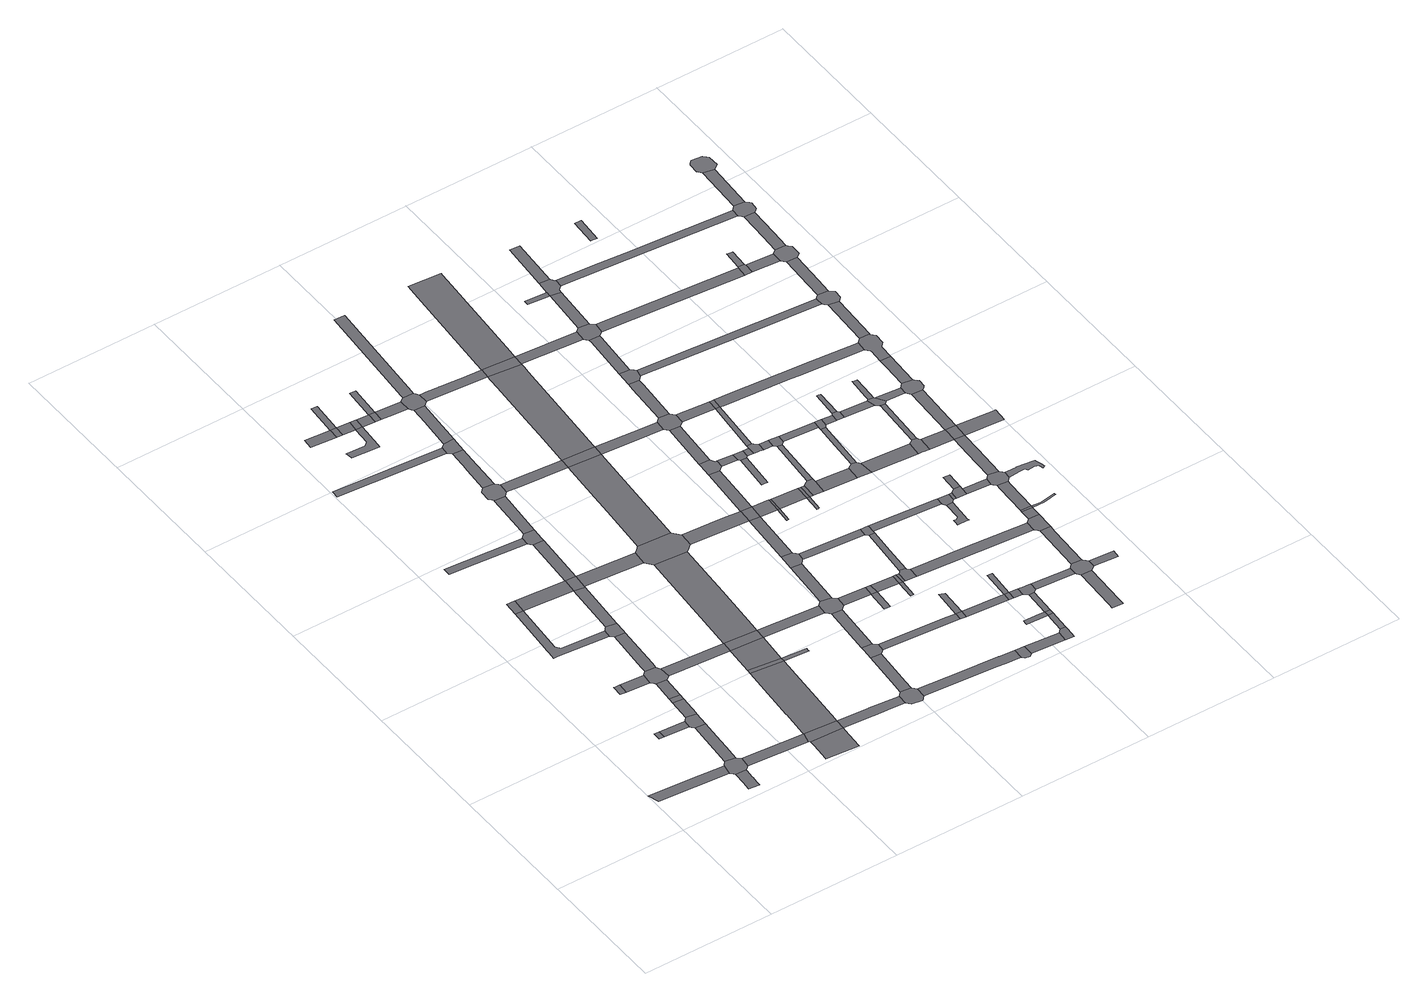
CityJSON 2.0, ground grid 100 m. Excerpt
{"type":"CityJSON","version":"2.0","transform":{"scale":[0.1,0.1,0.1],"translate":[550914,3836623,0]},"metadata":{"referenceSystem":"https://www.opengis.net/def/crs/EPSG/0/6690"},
"CityObjects":{
"road1":{"type":"Road","attributes":{"RoadStructureAttribute.sectionType":"1"},"geometry":[{"type":"MultiSurface","lod":"1","boundaries":[[[0,1,2,3,4]]]}]},
"road2":{"type":"Road","geometry":[{"type":"MultiSurface","lod":"1","boundaries":[[[5,6,7,8]]]}]},
"road3":{"type":"Road","attributes":{"RoadStructureAttribute.sectionType":"1"},"geometry":[{"type":"MultiSurface","lod":"1","boundaries":[[[9,10,11,12,13,14,15,16,17,18,19,20]]]}]},
"road4":{"type":"Road","geometry":[{"type":"MultiSurface","lod":"1","boundaries":[[[21,4,3,22,9,20,23,24,25,26]]]}]},
"road5":{"type":"Road","attributes":{"RoadStructureAttribute.sectionType":"1"},"geometry":[{"type":"MultiSurface","lod":"1","boundaries":[[[8,7,27,28]]]}]},
"road6":{"type":"Road","attributes":{"RoadStructureAttribute.sectionType":"1"},"geometry":[{"type":"MultiSurface","lod":"1","boundaries":[[[29,21,26,30,31,32,33]]]}]},
"road7":{"type":"Road","geometry":[{"type":"MultiSurface","lod":"1","boundaries":[[[34,35,36,37,38]]]}]},
"road8":{"type":"Road","geometry":[{"type":"MultiSurface","lod":"1","boundaries":[[[39,40,28,27,41,29,33,42]]]}]},
"road9":{"type":"Road","attributes":{"RoadStructureAttribute.sectionType":"1"},"geometry":[{"type":"MultiSurface","lod":"1","boundaries":[[[38,37,43,44]]]}]},
"road10":{"type":"Road","attributes":{"RoadStructureAttribute.sectionType":"1"},"geometry":[{"type":"MultiSurface","lod":"1","boundaries":[[[45,46,39,42,47,48,49]]]}]},
"road11":{"type":"Road","geometry":[{"type":"MultiSurface","lod":"1","boundaries":[[[50,45,49,51]]]}]},
"road12":{"type":"Road","attributes":{"RoadStructureAttribute.sectionType":"1"},"geometry":[{"type":"MultiSurface","lod":"1","boundaries":[[[25,24,52,53]]]}]},
"road13":{"type":"Road","attributes":{"RoadStructureAttribute.sectionType":"1"},"geometry":[{"type":"MultiSurface","lod":"1","boundaries":[[[54,50,51,55]]]}]},
"road14":{"type":"Road","geometry":[{"type":"MultiSurface","lod":"1","boundaries":[[[56,57,58,59]]]}]},
"road15":{"type":"Road","attributes":{"RoadStructureAttribute.sectionType":"1"},"geometry":[{"type":"MultiSurface","lod":"1","boundaries":[[[57,60,61,62,63,64,65,66,67,68,58]]]}]},
"road16":{"type":"Road","geometry":[{"type":"MultiSurface","lod":"1","boundaries":[[[69,70,44,43,71,72,54,55,73,74,75,76,77,78]]]}]},
"road17":{"type":"Road","attributes":{"RoadStructureAttribute.sectionType":"1"},"geometry":[{"type":"MultiSurface","lod":"1","boundaries":[[[79,80,69,78,81,82]]]}]},
"road18":{"type":"Road","attributes":{"RoadStructureAttribute.sectionType":"1"},"geometry":[{"type":"MultiSurface","lod":"1","boundaries":[[[59,58,83,84]]]}]},
"road19":{"type":"Road","geometry":[{"type":"MultiSurface","lod":"1","boundaries":[[[85,86,87,88,66,65,89,79,82,90,91]]]}]},
"road20":{"type":"Road","attributes":{"function":"2","RoadStructureAttribute.sectionType":"1"},"geometry":[{"type":"MultiSurface","lod":"1","boundaries":[[[92,93,94,95,96,97,98,99,100,101]]]}]},
"road21":{"type":"Road","attributes":{"RoadStructureAttribute.sectionType":"1"},"geometry":[{"type":"MultiSurface","lod":"1","boundaries":[[[102,103,104,105,106,107]]]}]},
"road22":{"type":"Road","geometry":[{"type":"MultiSurface","lod":"1","boundaries":[[[53,52,108,92,101,109]]]}]},
"road23":{"type":"Road","attributes":{"RoadStructureAttribute.sectionType":"1"},"geometry":[{"type":"MultiSurface","lod":"1","boundaries":[[[83,85,91,110]]]}]},
"road24":{"type":"Road","attributes":{"RoadStructureAttribute.sectionType":"1"},"geometry":[{"type":"MultiSurface","lod":"1","boundaries":[[[75,74,111,112]]]}]},
"road25":{"type":"Road","geometry":[{"type":"MultiSurface","lod":"1","boundaries":[[[84,83,110,113,114]]]}]},
"road26":{"type":"Road","attributes":{"function":"2","RoadStructureAttribute.sectionType":"1"},"geometry":[{"type":"MultiSurface","lod":"1","boundaries":[[[115,116,117,118,119,53,109,120,121,122,123]]]}]},
"road27":{"type":"Road","attributes":{"RoadStructureAttribute.sectionType":"1"},"geometry":[{"type":"MultiSurface","lod":"1","boundaries":[[[124,125,126,127]]]}]},
"road28":{"type":"Road","attributes":{"RoadStructureAttribute.sectionType":"1"},"geometry":[{"type":"MultiSurface","lod":"1","boundaries":[[[128,84,114,129]]]}]},
"road29":{"type":"Road","attributes":{"RoadStructureAttribute.sectionType":"1"},"geometry":[{"type":"MultiSurface","lod":"1","boundaries":[[[130,131,132,133]]]}]},
"road30":{"type":"Road","geometry":[{"type":"MultiSurface","lod":"1","boundaries":[[[134,115,123,135]]]}]},
"road31":{"type":"Road","geometry":[{"type":"MultiSurface","lod":"1","boundaries":[[[136,107,106,128,129,137,138]]]}]},
"road32":{"type":"Road","geometry":[{"type":"MultiSurface","lod":"1","boundaries":[[[127,126,139,140]]]}]},
"road33":{"type":"Road","attributes":{"function":"2","RoadStructureAttribute.sectionType":"1"},"geometry":[{"type":"MultiSurface","lod":"1","boundaries":[[[111,141,134,135,142]]]}]},
"road34":{"type":"Road","attributes":{"RoadStructureAttribute.sectionType":"1"},"geometry":[{"type":"MultiSurface","lod":"1","boundaries":[[[143,144,145,146,147,148,149,150,151,152,153,154,155]]]}]},
"road35":{"type":"Road","attributes":{"RoadStructureAttribute.sectionType":"1"},"geometry":[{"type":"MultiSurface","lod":"1","boundaries":[[[156,157,109,101,158,159,160,161,162]]]}]},
"road36":{"type":"Road","geometry":[{"type":"MultiSurface","lod":"1","boundaries":[[[112,111,142,163]]]}]},
"road37":{"type":"Road","attributes":{"RoadStructureAttribute.sectionType":"1"},"geometry":[{"type":"MultiSurface","lod":"1","boundaries":[[[164,165,127,140]]]}]},
"road38":{"type":"Road","attributes":{"RoadStructureAttribute.sectionType":"1"},"geometry":[{"type":"MultiSurface","lod":"1","boundaries":[[[114,113,166,167]]]}]},
"road39":{"type":"Road","attributes":{"RoadStructureAttribute.sectionType":"1"},"geometry":[{"type":"MultiSurface","lod":"1","boundaries":[[[140,139,143,168]]]}]},
"road40":{"type":"Road","attributes":{"RoadStructureAttribute.sectionType":"1"},"geometry":[{"type":"MultiSurface","lod":"1","boundaries":[[[169,170,136,138,171,172]]]}]},
"road41":{"type":"Road","geometry":[{"type":"MultiSurface","lod":"1","boundaries":[[[168,143,155,173]]]}]},
"road42":{"type":"Road","attributes":{"RoadStructureAttribute.sectionType":"1"},"geometry":[{"type":"MultiSurface","lod":"1","boundaries":[[[174,175,176,135,123]]]}]},
"road43":{"type":"Road","geometry":[{"type":"MultiSurface","lod":"1","boundaries":[[[177,178,179,180,181,169,172,182,183,184,185,186]]]}]},
"road44":{"type":"Road","attributes":{"RoadStructureAttribute.sectionType":"1"},"geometry":[{"type":"MultiSurface","lod":"1","boundaries":[[[173,155,187,188,189]]]}]},
"road45":{"type":"Road","attributes":{"function":"2","RoadStructureAttribute.sectionType":"1"},"geometry":[{"type":"MultiSurface","lod":"1","boundaries":[[[190,112,163,191,192,193]]]}]},
"road46":{"type":"Road","geometry":[{"type":"MultiSurface","lod":"1","boundaries":[[[189,188,194,195]]]}]},
"road47":{"type":"Road","attributes":{"RoadStructureAttribute.sectionType":"1"},"geometry":[{"type":"MultiSurface","lod":"1","boundaries":[[[196,197,198,199,177,186,200,201,202]]]}]},
"road48":{"type":"Road","geometry":[{"type":"MultiSurface","lod":"1","boundaries":[[[203,204,162,161,205,206,207,208,209,210,211]]]}]},
"road49":{"type":"Road","attributes":{"RoadStructureAttribute.sectionType":"1"},"geometry":[{"type":"MultiSurface","lod":"1","boundaries":[[[212,213,189,195]]]}]},
"road50":{"type":"Road","geometry":[{"type":"MultiSurface","lod":"1","boundaries":[[[214,215,216,133,132,217,196,202]]]}]},
"road51":{"type":"Road","attributes":{"RoadStructureAttribute.sectionType":"1"},"geometry":[{"type":"MultiSurface","lod":"1","boundaries":[[[195,194,218,219,220]]]}]},
"road52":{"type":"Road","attributes":{"RoadStructureAttribute.sectionType":"1"},"geometry":[{"type":"MultiSurface","lod":"1","boundaries":[[[163,142,221,222]]]}]},
"road53":{"type":"Road","attributes":{"RoadStructureAttribute.sectionType":"1"},"geometry":[{"type":"MultiSurface","lod":"1","boundaries":[[[223,224,203,211,225,226,227,228]]]}]},
"road54":{"type":"Road","geometry":[{"type":"MultiSurface","lod":"1","boundaries":[[[229,230,231,167,166,232,233,190,193,234,235,236,237,238,239,240]]]}]},
"road55":{"type":"Road","attributes":{"RoadStructureAttribute.sectionType":"1"},"geometry":[{"type":"MultiSurface","lod":"1","boundaries":[[[241,242,243,215,214,244,245]]]}]},
"road56":{"type":"Road","attributes":{"RoadStructureAttribute.sectionType":"1"},"geometry":[{"type":"MultiSurface","lod":"1","boundaries":[[[246,184,183,247,248,249]]]}]},
"road57":{"type":"Road","geometry":[{"type":"MultiSurface","lod":"1","boundaries":[[[250,251,223,228,252,253,254,255,256]]]}]},
"road58":{"type":"Road","geometry":[{"type":"MultiSurface","lod":"1","boundaries":[[[257,258,220,219,259,241,245,260,261,262,263,264,265]]]}]},
"road59":{"type":"Road","attributes":{"RoadStructureAttribute.sectionType":"1"},"geometry":[{"type":"MultiSurface","lod":"1","boundaries":[[[266,250,256,267]]]}]},
"road60":{"type":"Road","attributes":{"function":"2","RoadStructureAttribute.sectionType":"1"},"geometry":[{"type":"MultiSurface","lod":"1","boundaries":[[[248,268,269,270,271,272,229,240,273,274]]]}]},
"road61":{"type":"Road","geometry":[{"type":"MultiSurface","lod":"1","boundaries":[[[275,222,221,276,277,266,267,278,279,280,281,282]]]}]},
"road62":{"type":"Road","attributes":{"RoadStructureAttribute.sectionType":"1"},"geometry":[{"type":"MultiSurface","lod":"1","boundaries":[[[283,284,285,286,210,209,287,288,289,290,291]]]}]},
"road63":{"type":"Road","attributes":{"RoadStructureAttribute.sectionType":"1"},"geometry":[{"type":"MultiSurface","lod":"1","boundaries":[[[292,293,294,257,265,295,296]]]}]},
"road64":{"type":"Road","attributes":{"RoadStructureAttribute.sectionType":"1"},"geometry":[{"type":"MultiSurface","lod":"1","boundaries":[[[297,275,282,298]]]}]},
"road65":{"type":"Road","geometry":[{"type":"MultiSurface","lod":"1","boundaries":[[[249,248,274,299]]]}]},
"road66":{"type":"Road","attributes":{"RoadStructureAttribute.sectionType":"1"},"geometry":[{"type":"MultiSurface","lod":"1","boundaries":[[[300,301,302,237,236,303,304]]]}]},
"road67":{"type":"Road","attributes":{"RoadStructureAttribute.sectionType":"1"},"geometry":[{"type":"MultiSurface","lod":"1","boundaries":[[[305,306,307,308,309,310,311,312,313,314,315,263,262,316,317]]]}]},
"road68":{"type":"Road","attributes":{"RoadStructureAttribute.sectionType":"1"},"geometry":[{"type":"MultiSurface","lod":"1","boundaries":[[[318,254,253,319,320,321]]]}]},
"road69":{"type":"Road","attributes":{"RoadStructureAttribute.sectionType":"1"},"geometry":[{"type":"MultiSurface","lod":"1","boundaries":[[[281,280,322,323]]]}]},
"road70":{"type":"Road","geometry":[{"type":"MultiSurface","lod":"1","boundaries":[[[324,297,298,325,326,327,328,329]]]}]},
"road71":{"type":"Road","geometry":[{"type":"MultiSurface","lod":"1","boundaries":[[[322,330,331,332]]]}]},
"road72":{"type":"Road","attributes":{"RoadStructureAttribute.sectionType":"1"},"geometry":[{"type":"MultiSurface","lod":"1","boundaries":[[[303,324,329,333]]]}]},
"road73":{"type":"Road","geometry":[{"type":"MultiSurface","lod":"1","boundaries":[[[323,322,332,334]]]}]},
"road74":{"type":"Road","attributes":{"function":"2","RoadStructureAttribute.sectionType":"1"},"geometry":[{"type":"MultiSurface","lod":"1","boundaries":[[[316,335,336,337,338,339,249,299,340,341,342,343,344,345]]]}]},
"road75":{"type":"Road","geometry":[{"type":"MultiSurface","lod":"1","boundaries":[[[304,303,333,346]]]}]},
"road76":{"type":"Road","attributes":{"RoadStructureAttribute.sectionType":"1"},"geometry":[{"type":"MultiSurface","lod":"1","boundaries":[[[334,332,347,348]]]}]},
"road77":{"type":"Road","geometry":[{"type":"MultiSurface","lod":"1","boundaries":[[[291,290,349,350,351,352,353,354]]]}]},
"road78":{"type":"Road","geometry":[{"type":"MultiSurface","lod":"1","boundaries":[[[347,355,356,357]]]}]},
"road79":{"type":"Road","geometry":[{"type":"MultiSurface","lod":"1","boundaries":[[[321,320,358,359]]]}]},
"road80":{"type":"Road","attributes":{"RoadStructureAttribute.sectionType":"1"},"geometry":[{"type":"MultiSurface","lod":"1","boundaries":[[[360,361,299,274,362,363,364,365]]]}]},
"road81":{"type":"Road","attributes":{"RoadStructureAttribute.sectionType":"1"},"geometry":[{"type":"MultiSurface","lod":"1","boundaries":[[[327,326,366,367,368]]]}]},
"road82":{"type":"Road","attributes":{"RoadStructureAttribute.sectionType":"1"},"geometry":[{"type":"MultiSurface","lod":"1","boundaries":[[[369,304,346,370,371,372,373]]]}]},
"road83":{"type":"Road","geometry":[{"type":"MultiSurface","lod":"1","boundaries":[[[348,347,357,374]]]}]},
"road84":{"type":"Road","attributes":{"RoadStructureAttribute.sectionType":"1"},"geometry":[{"type":"MultiSurface","lod":"1","boundaries":[[[375,376,346,333,377,378,379]]]}]},
"road85":{"type":"Road","geometry":[{"type":"MultiSurface","lod":"1","boundaries":[[[317,316,345,380,381]]]}]},
"road86":{"type":"Road","attributes":{"RoadStructureAttribute.sectionType":"1"},"geometry":[{"type":"MultiSurface","lod":"1","boundaries":[[[374,357,382,383]]]}]},
"road87":{"type":"Road","geometry":[{"type":"MultiSurface","lod":"1","boundaries":[[[384,385,386,387,321,359]]]}]},
"road88":{"type":"Road","geometry":[{"type":"MultiSurface","lod":"1","boundaries":[[[378,388,389,390,391,392]]]}]},
"road89":{"type":"Road","geometry":[{"type":"MultiSurface","lod":"1","boundaries":[[[379,378,392,393]]]}]},
"road90":{"type":"Road","geometry":[{"type":"MultiSurface","lod":"1","boundaries":[[[394,395,396,383,382,397,398,399,400]]]}]},
"road91":{"type":"Road","geometry":[{"type":"MultiSurface","lod":"1","boundaries":[[[401,402,369,373,403,404,405,406,407,408]]]}]},
"road92":{"type":"Road","attributes":{"RoadStructureAttribute.sectionType":"1"},"geometry":[{"type":"MultiSurface","lod":"1","boundaries":[[[354,353,409,410]]]}]},
"road93":{"type":"Road","attributes":{"RoadStructureAttribute.sectionType":"1"},"geometry":[{"type":"MultiSurface","lod":"1","boundaries":[[[359,358,411,412,413]]]}]},
"road94":{"type":"Road","attributes":{"RoadStructureAttribute.sectionType":"1"},"geometry":[{"type":"MultiSurface","lod":"1","boundaries":[[[414,394,400,415,416]]]}]},
"road95":{"type":"Road","attributes":{"RoadStructureAttribute.sectionType":"1"},"geometry":[{"type":"MultiSurface","lod":"1","boundaries":[[[393,392,417,418,419,420]]]}]},
"road96":{"type":"Road","attributes":{"RoadStructureAttribute.sectionType":"1"},"geometry":[{"type":"MultiSurface","lod":"1","boundaries":[[[421,401,408,422]]]}]},
"road97":{"type":"Road","attributes":{"function":"2","RoadStructureAttribute.sectionType":"1"},"geometry":[{"type":"MultiSurface","lod":"1","boundaries":[[[423,424,425,317,381,426,427,428,429]]]}]},
"road98":{"type":"Road","attributes":{"RoadStructureAttribute.sectionType":"1"},"geometry":[{"type":"MultiSurface","lod":"1","boundaries":[[[405,404,430,431]]]}]},
"road99":{"type":"Road","geometry":[{"type":"MultiSurface","lod":"1","boundaries":[[[419,432,433,434,435,436]]]}]},
"road100":{"type":"Road","attributes":{"RoadStructureAttribute.sectionType":"1"},"geometry":[{"type":"MultiSurface","lod":"1","boundaries":[[[437,438,439,440,441]]]}]},
"road101":{"type":"Road","geometry":[{"type":"MultiSurface","lod":"1","boundaries":[[[368,367,414,416,442,443]]]}]},
"road102":{"type":"Road","geometry":[{"type":"MultiSurface","lod":"1","boundaries":[[[444,445,446,447,448,449,450,451]]]}]},
"road103":{"type":"Road","geometry":[{"type":"MultiSurface","lod":"1","boundaries":[[[452,453,410,409,454,455,456,457]]]}]},
"road104":{"type":"Road","geometry":[{"type":"MultiSurface","lod":"1","boundaries":[[[458,365,364,421,422,459,460,461,462,463,464]]]}]},
"road105":{"type":"Road","geometry":[{"type":"MultiSurface","lod":"1","boundaries":[[[420,419,436,465]]]}]},
"road106":{"type":"Road","attributes":{"RoadStructureAttribute.sectionType":"1"},"geometry":[{"type":"MultiSurface","lod":"1","boundaries":[[[465,436,466,467]]]}]},
"road107":{"type":"Road","geometry":[{"type":"MultiSurface","lod":"1","boundaries":[[[431,430,437,441,468,469]]]}]},
"road108":{"type":"Road","geometry":[{"type":"MultiSurface","lod":"1","boundaries":[[[412,411,470,471]]]}]},
"road109":{"type":"Road","attributes":{"RoadStructureAttribute.sectionType":"1"},"geometry":[{"type":"MultiSurface","lod":"1","boundaries":[[[450,472,452,457,473,474,475]]]}]},
"road110":{"type":"Road","attributes":{"RoadStructureAttribute.sectionType":"1"},"geometry":[{"type":"MultiSurface","lod":"1","boundaries":[[[381,380,476,477]]]}]},
"road111":{"type":"Road","geometry":[{"type":"MultiSurface","lod":"1","boundaries":[[[451,450,475,478]]]}]},
"road112":{"type":"Road","geometry":[{"type":"MultiSurface","lod":"1","boundaries":[[[479,480,467,466,481,482,483,484]]]}]},
"road113":{"type":"Road","attributes":{"RoadStructureAttribute.sectionType":"1"},"geometry":[{"type":"MultiSurface","lod":"1","boundaries":[[[485,469,468,486,487]]]}]},
"road114":{"type":"Road","attributes":{"RoadStructureAttribute.sectionType":"1"},"geometry":[{"type":"MultiSurface","lod":"1","boundaries":[[[471,470,488,489]]]}]},
"road115":{"type":"Road","geometry":[{"type":"MultiSurface","lod":"1","boundaries":[[[490,491,492,412,471]]]}]},
"road116":{"type":"Road","attributes":{"RoadStructureAttribute.sectionType":"1"},"geometry":[{"type":"MultiSurface","lod":"1","boundaries":[[[493,494,458,464,495,496]]]}]},
"road117":{"type":"Road","attributes":{"RoadStructureAttribute.sectionType":"1"},"geometry":[{"type":"MultiSurface","lod":"1","boundaries":[[[497,498,451,478,499]]]}]},
"road118":{"type":"Road","geometry":[{"type":"MultiSurface","lod":"1","boundaries":[[[500,501,487,486,502,503,504,505,506,507]]]}]},
"road119":{"type":"Road","geometry":[{"type":"MultiSurface","lod":"1","boundaries":[[[508,509,510,489,488,497,499,511,512]]]}]},
"road120":{"type":"Road","attributes":{"RoadStructureAttribute.sectionType":"1"},"geometry":[{"type":"MultiSurface","lod":"1","boundaries":[[[461,460,513,514,515,516]]]}]},
"road121":{"type":"Road","attributes":{"RoadStructureAttribute.sectionType":"1"},"geometry":[{"type":"MultiSurface","lod":"1","boundaries":[[[517,518,519,479,484,520,521]]]}]},
"road122":{"type":"Road","geometry":[{"type":"MultiSurface","lod":"1","boundaries":[[[522,493,496,523,524,525,526,527]]]}]},
"road123":{"type":"Road","attributes":{"RoadStructureAttribute.sectionType":"1"},"geometry":[{"type":"MultiSurface","lod":"1","boundaries":[[[505,504,528,529]]]}]},
"road124":{"type":"Road","attributes":{"RoadStructureAttribute.sectionType":"1"},"geometry":[{"type":"MultiSurface","lod":"1","boundaries":[[[515,500,507,530]]]}]},
"road125":{"type":"Road","attributes":{"RoadStructureAttribute.sectionType":"1"},"geometry":[{"type":"MultiSurface","lod":"1","boundaries":[[[531,483,482,532,533]]]}]},
"road126":{"type":"Road","attributes":{"RoadStructureAttribute.sectionType":"1"},"geometry":[{"type":"MultiSurface","lod":"1","boundaries":[[[534,443,442,535,536,537]]]}]},
"road127":{"type":"Road","attributes":{"RoadStructureAttribute.sectionType":"1"},"geometry":[{"type":"MultiSurface","lod":"1","boundaries":[[[538,398,397,539,540,541]]]}]},
"road128":{"type":"Road","attributes":{"RoadStructureAttribute.sectionType":"1"},"geometry":[{"type":"MultiSurface","lod":"1","boundaries":[[[542,543,522,527,544,545]]]}]},
"road129":{"type":"Road","geometry":[{"type":"MultiSurface","lod":"1","boundaries":[[[546,547,529,528,548,517,521,549,550,551]]]}]},
"road130":{"type":"Road","geometry":[{"type":"MultiSurface","lod":"1","boundaries":[[[516,515,530,552]]]}]},
"road131":{"type":"Road","attributes":{"RoadStructureAttribute.sectionType":"1"},"geometry":[{"type":"MultiSurface","lod":"1","boundaries":[[[512,511,553,554]]]}]},
"road132":{"type":"Road","geometry":[{"type":"MultiSurface","lod":"1","boundaries":[[[555,477,476,542,545,556,557,558]]]}]},
"road133":{"type":"Road","geometry":[{"type":"MultiSurface","lod":"1","boundaries":[[[559,560,561,533,532,562,563,564,565,566,567,568,569,570]]]}]},
"road134":{"type":"Road","geometry":[{"type":"MultiSurface","lod":"1","boundaries":[[[571,572,573,574,575,576,577,578,579]]]}]},
"road135":{"type":"Road","attributes":{"RoadStructureAttribute.sectionType":"1"},"geometry":[{"type":"MultiSurface","lod":"1","boundaries":[[[551,550,580,581,582,583]]]}]},
"road136":{"type":"Road","attributes":{"RoadStructureAttribute.sectionType":"1"},"geometry":[{"type":"MultiSurface","lod":"1","boundaries":[[[578,584,555,558,585]]]}]},
"road137":{"type":"Road","attributes":{"RoadStructureAttribute.sectionType":"1"},"geometry":[{"type":"MultiSurface","lod":"1","boundaries":[[[586,587,588,589,590,591,592,593,594,595,596]]]}]},
"road138":{"type":"Road","attributes":{"RoadStructureAttribute.sectionType":"1"},"geometry":[{"type":"MultiSurface","lod":"1","boundaries":[[[597,598,599,600,601,602]]]}]},
"road139":{"type":"Road","attributes":{"RoadStructureAttribute.sectionType":"1"},"geometry":[{"type":"MultiSurface","lod":"1","boundaries":[[[603,604,559,570,605]]]}]},
"road140":{"type":"Road","geometry":[{"type":"MultiSurface","lod":"1","boundaries":[[[537,536,586,596,606,607]]]}]},
"road141":{"type":"Road","geometry":[{"type":"MultiSurface","lod":"1","boundaries":[[[608,579,578,585,609,610,611,612,613,614,615]]]}]},
"road142":{"type":"Road","geometry":[{"type":"MultiSurface","lod":"1","boundaries":[[[616,617,618,619,554,553,620,621,597,602,622,623,624,625,626,627,628]]]}]},
"road143":{"type":"Road","attributes":{"RoadStructureAttribute.sectionType":"1"},"geometry":[{"type":"MultiSurface","lod":"1","boundaries":[[[607,606,629,630]]]}]},
"road144":{"type":"Road","geometry":[{"type":"MultiSurface","lod":"1","boundaries":[[[631,583,582,632,603,605,633,634,635]]]}]},
"road145":{"type":"Road","attributes":{"RoadStructureAttribute.sectionType":"1"},"geometry":[{"type":"MultiSurface","lod":"1","boundaries":[[[567,566,636,637,638]]]}]},
"road146":{"type":"Road","geometry":[{"type":"MultiSurface","lod":"1","boundaries":[[[639,630,629,640,641,642]]]}]},
"road147":{"type":"Road","attributes":{"RoadStructureAttribute.sectionType":"1"},"geometry":[{"type":"MultiSurface","lod":"1","boundaries":[[[643,608,615,644]]]}]},
"road148":{"type":"Road","attributes":{"RoadStructureAttribute.sectionType":"1"},"geometry":[{"type":"MultiSurface","lod":"1","boundaries":[[[645,646,616,628,647,648]]]}]},
"road149":{"type":"Road","attributes":{"RoadStructureAttribute.sectionType":"1"},"geometry":[{"type":"MultiSurface","lod":"1","boundaries":[[[635,634,649,650]]]}]},
"road150":{"type":"Road","geometry":[{"type":"MultiSurface","lod":"1","boundaries":[[[651,652,653,639,642]]]}]},
"road151":{"type":"Road","attributes":{"RoadStructureAttribute.sectionType":"1"},"geometry":[{"type":"MultiSurface","lod":"1","boundaries":[[[654,625,624,655,656]]]}]},
"road152":{"type":"Road","geometry":[{"type":"MultiSurface","lod":"1","boundaries":[[[657,541,540,658,645,648,659,660]]]}]},
"road153":{"type":"Road","geometry":[{"type":"MultiSurface","lod":"1","boundaries":[[[661,662,650,649,663,664,665,666]]]}]},
"road154":{"type":"Road","attributes":{"RoadStructureAttribute.sectionType":"1"},"geometry":[{"type":"MultiSurface","lod":"1","boundaries":[[[641,640,667,668]]]}]},
"road155":{"type":"Road","attributes":{"RoadStructureAttribute.sectionType":"1"},"geometry":[{"type":"MultiSurface","lod":"1","boundaries":[[[669,657,660,670,671,672]]]}]},
"road156":{"type":"Road","geometry":[{"type":"MultiSurface","lod":"1","boundaries":[[[673,674,675,676,661,666]]]}]},
"road157":{"type":"Road","geometry":[{"type":"MultiSurface","lod":"1","boundaries":[[[677,669,672,678]]]}]},
"road158":{"type":"Road","geometry":[{"type":"MultiSurface","lod":"1","boundaries":[[[679,680,681,638,637,682,683,684,685,686,687,688]]]}]},
"road159":{"type":"Road","attributes":{"RoadStructureAttribute.sectionType":"1"},"geometry":[{"type":"MultiSurface","lod":"1","boundaries":[[[689,690,677,678,691,692,693]]]}]},
"road160":{"type":"Road","attributes":{"RoadStructureAttribute.sectionType":"1"},"geometry":[{"type":"MultiSurface","lod":"1","boundaries":[[[694,695,696,552,530,697,698,699,700,701,702]]]}]},
"road161":{"type":"Road","attributes":{"RoadStructureAttribute.sectionType":"1"},"geometry":[{"type":"MultiSurface","lod":"1","boundaries":[[[664,663,703,704]]]}]},
"road162":{"type":"Road","attributes":{"RoadStructureAttribute.sectionType":"1"},"geometry":[{"type":"MultiSurface","lod":"1","boundaries":[[[525,524,705,706,707]]]}]},
"road163":{"type":"Road","geometry":[{"type":"MultiSurface","lod":"1","boundaries":[[[708,709,668,667,710,689,693,711,712,713,714,715,716]]]}]},
"road164":{"type":"Road","attributes":{"RoadStructureAttribute.sectionType":"1"},"geometry":[{"type":"MultiSurface","lod":"1","boundaries":[[[717,718,678,672,719,720,721]]]}]},
"road165":{"type":"Road","attributes":{"RoadStructureAttribute.sectionType":"1"},"geometry":[{"type":"MultiSurface","lod":"1","boundaries":[[[722,723,679,688,724]]]}]},
"road166":{"type":"Road","attributes":{"RoadStructureAttribute.sectionType":"1"},"geometry":[{"type":"MultiSurface","lod":"1","boundaries":[[[557,556,725,726,727]]]}]},
"road167":{"type":"Road","attributes":{"RoadStructureAttribute.sectionType":"1"},"geometry":[{"type":"MultiSurface","lod":"1","boundaries":[[[685,684,728,729]]]}]},
"road168":{"type":"Road","attributes":{"RoadStructureAttribute.sectionType":"1"},"geometry":[{"type":"MultiSurface","lod":"1","boundaries":[[[730,731,708,716,732,733]]]}]},
"road169":{"type":"Road","geometry":[{"type":"MultiSurface","lod":"1","boundaries":[[[734,704,703,735,722,724,736,737,738,739]]]}]},
"road170":{"type":"Road","geometry":[{"type":"MultiSurface","lod":"1","boundaries":[[[740,741,742,743,744,734,739]]]}]},
"road171":{"type":"Road","attributes":{"RoadStructureAttribute.sectionType":"1"},"geometry":[{"type":"MultiSurface","lod":"1","boundaries":[[[745,746,747,748,749,750,751,752,713,712,753,754,755,756,757,758,759,760]]]}]},
"road172":{"type":"Road","geometry":[{"type":"MultiSurface","lod":"1","boundaries":[[[729,728,730,733,761]]]}]},
"road173":{"type":"Road","attributes":{"RoadStructureAttribute.sectionType":"1"},"geometry":[{"type":"MultiSurface","lod":"1","boundaries":[[[738,737,762,763]]]}]},
"road174":{"type":"Road","geometry":[{"type":"MultiSurface","lod":"1","boundaries":[[[764,765,766,767,768]]]}]},
"road175":{"type":"Road","attributes":{"RoadStructureAttribute.sectionType":"1"},"geometry":[{"type":"MultiSurface","lod":"1","boundaries":[[[769,729,761,770]]]}]},
"road176":{"type":"Road","attributes":{"RoadStructureAttribute.sectionType":"1"},"geometry":[{"type":"MultiSurface","lod":"1","boundaries":[[[771,772,773,612,611,774,775]]]}]},
"road177":{"type":"Road","geometry":[{"type":"MultiSurface","lod":"1","boundaries":[[[776,777,778,763,762,779,769,770,780,781,782,783,784,785,786,787]]]}]},
"road178":{"type":"Road","attributes":{"RoadStructureAttribute.sectionType":"1"},"geometry":[{"type":"MultiSurface","lod":"1","boundaries":[[[788,789,761,733,790,791]]]}]},
"road179":{"type":"Road","attributes":{"RoadStructureAttribute.sectionType":"1"},"geometry":[{"type":"MultiSurface","lod":"1","boundaries":[[[792,793,794,776,787,795,796]]]}]},
"road180":{"type":"Road","geometry":[{"type":"MultiSurface","lod":"1","boundaries":[[[797,798,702,701,799,800,792,796,801,802,803,804,805,806,807]]]}]},
"road181":{"type":"Road","geometry":[{"type":"MultiSurface","lod":"1","boundaries":[[[808,809,727,726,810,811,812,813]]]}]},
"road182":{"type":"Road","attributes":{"RoadStructureAttribute.sectionType":"1"},"geometry":[{"type":"MultiSurface","lod":"1","boundaries":[[[814,797,807,815]]]}]},
"road183":{"type":"Road","geometry":[{"type":"MultiSurface","lod":"1","boundaries":[[[816,817,818,808,813]]]}]},
"road184":{"type":"Road","geometry":[{"type":"MultiSurface","lod":"1","boundaries":[[[819,820,707,706,821,814,815,822,823,824,825,826]]]}]},
"road185":{"type":"Road","attributes":{"RoadStructureAttribute.sectionType":"1"},"geometry":[{"type":"MultiSurface","lod":"1","boundaries":[[[811,810,827,828]]]}]},
"road186":{"type":"Road","attributes":{"RoadStructureAttribute.sectionType":"1"},"geometry":[{"type":"MultiSurface","lod":"1","boundaries":[[[829,830,819,826,831,832]]]}]},
"road187":{"type":"Road","geometry":[{"type":"MultiSurface","lod":"1","boundaries":[[[833,828,827,829,832,834,835,836,837]]]}]},
"road188":{"type":"Road","attributes":{"RoadStructureAttribute.sectionType":"1"},"geometry":[{"type":"MultiSurface","lod":"1","boundaries":[[[838,839,833,837,840,841]]]}]},
"road189":{"type":"Road","geometry":[{"type":"MultiSurface","lod":"1","boundaries":[[[842,843,775,774,844,845,838,841,846,847,848,849,850,851]]]}]},
"road190":{"type":"Road","attributes":{"RoadStructureAttribute.sectionType":"1"},"geometry":[{"type":"MultiSurface","lod":"1","boundaries":[[[852,842,851,853]]]}]},
"road191":{"type":"Road","geometry":[{"type":"MultiSurface","lod":"1","boundaries":[[[854,855,856,857,858,859,852,853,860,861,862,863,864]]]}]}
},
"vertices":[
[328,378,0],[7,403,0],[32,321,0],[565,280,0],[579,359,0],
[384,874,0],[381,814,0],[419,811,0],[422,871,0],
[593,248,0],[591,215,0],[588,178,0],[587,155,0],[581,82,0],[661,73,0],[663,93,0],[666,149,0],[667,151,0],[668,178,0],[669,186,0],[674,244,0],
[605,390,0],[584,259,0],[683,251,0],[705,270,0],[713,349,0],[685,380,0],
[607,797,0],[616,857,0],
[634,767,0],[694,500,0],[700,571,0],[711,720,0],[714,758,0],
[440,1393,0],[427,1394,0],[423,1313,0],[468,1309,0],[472,1391,0],
[644,885,0],[623,864,0],[618,784,0],[723,873,0],
[645,1295,0],[655,1379,0],
[656,1049,0],[644,888,0],[723,882,0],[731,990,0],[735,1040,0],
[660,1096,0],[739,1087,0],
[1161,233,0],[1180,313,0],
[672,1263,0],[752,1255,0],
[318,2456,0],[310,2346,0],[371,2341,0],[381,2452,0],
[279,1967,0],[277,1939,0],[275,1908,0],[270,1851,0],[301,1849,0],[688,1817,0],[695,1877,0],[364,1903,0],[338,1935,0],
[684,1406,0],[672,1395,0],[664,1275,0],[673,1266,0],[765,1266,0],[784,1282,0],[782,1366,0],[768,1386,0],[763,1392,0],[763,1396,0],
[713,1792,0],[687,1452,0],[767,1445,0],[793,1786,0],
[754,2312,0],[761,2421,0],
[722,1907,0],[717,1901,0],[715,1899,0],[701,1884,0],[698,1807,0],[795,1814,0],[801,1891,0],
[1175,225,0],[1174,219,0],[1173,183,0],[1161,37,0],[1160,33,0],[1409,9,0],[1410,17,0],[1423,186,0],[1424,206,0],[1425,212,0],
[524,2940,0],[182,2968,0],[178,2907,0],[380,2891,0],[766,2861,0],[771,2921,0],
[1175,231,0],[1432,295,0],
[833,2296,0],
[1251,1249,0],[1257,1331,0],
[833,2307,0],[843,2417,0],
[1232,995,0],[1211,718,0],[1197,534,0],[1197,532,0],[1181,332,0],[1433,313,0],[1463,715,0],[1482,963,0],[1482,967,0],
[154,4514,0],[148,4434,0],[343,4419,0],[347,4500,0],
[793,2829,0],[873,2823,0],
[17,4001,0],[15,3942,0],[842,3879,0],[846,3939,0],
[1235,1027,0],[1484,999,0],
[802,2950,0],[875,2848,0],[882,2944,0],
[388,4416,0],[392,4496,0],
[1250,1231,0],[1502,1232,0],
[488,4408,0],[479,4271,0],[449,4243,0],[308,4251,0],[302,4251,0],[306,4225,0],[309,4206,0],[309,4199,0],[482,4186,0],[520,4183,0],[521,4203,0],[522,4208,0],[538,4404,0],
[1671,276,0],[1668,276,0],[1661,196,0],[1663,196,0],[1762,189,0],[1894,180,0],[1900,257,0],
[1508,1313,0],
[411,4738,0],[366,4741,0],
[1282,2271,0],[1291,2383,0],
[494,4488,0],
[831,3325,0],[809,3035,0],[889,3029,0],[911,3318,0],
[544,4485,0],
[1672,953,0],[1673,968,0],[1674,983,0],
[841,3469,0],[810,3440,0],[804,3359,0],[822,3338,0],[832,3327,0],[942,3349,0],[944,3349,0],[950,3428,0],[941,3439,0],[923,3458,0],
[553,4403,0],[634,4397,0],[638,4478,0],
[1326,2218,0],[1510,1333,0],[1543,1755,0],[1576,2198,0],
[679,4394,0],[683,4474,0],
[870,3852,0],[857,3683,0],[857,3679,0],[856,3669,0],[936,3663,0],[937,3680,0],[949,3845,0],
[1930,284,0],[1909,265,0],[1897,177,0],[1925,149,0],[2004,137,0],[2015,147,0],[2033,165,0],[2036,246,0],[2010,278,0],
[702,4715,0],[657,4719,0],
[959,3968,0],[879,3965,0],[857,3948,0],[853,3868,0],
[739,4389,0],[883,4378,0],[882,4459,0],
[1968,1197,0],[1976,1277,0],
[1961,667,0],[1936,357,0],[2016,351,0],[2016,352,0],[2039,660,0],[2040,661,0],
[1343,2427,0],[1316,2403,0],[1292,2383,0],[1283,2270,0],[1304,2245,0],[1602,2219,0],[1631,2243,0],[1634,2245,0],[1640,2355,0],[1637,2355,0],[1615,2381,0],[1593,2408,0],
[908,4344,0],[897,4212,0],[879,3974,0],[977,4212,0],[987,4340,0],
[1080,3418,0],[1074,3338,0],[1411,3312,0],[1416,3394,0],
[1970,781,0],[1968,757,0],[2060,677,0],[2072,686,0],[2077,746,0],[2067,757,0],[2049,775,0],
[918,4484,0],[907,4477,0],[898,4357,0],[998,4350,0],[1017,4366,0],[1020,4368,0],[1021,4447,0],[1006,4469,0],[998,4482,0],
[1999,1163,0],[2077,1156,0],
[1407,3269,0],[1385,2976,0],[1373,2819,0],[1360,2639,0],[1346,2454,0],[1626,2854,0],[1660,3295,0],
[2008,1303,0],[1988,1175,0],[1999,1164,0],[2078,1156,0],[2090,1168,0],[2110,1186,0],[2118,1266,0],[2089,1293,0],
[2646,198,0],[2652,199,0],[2597,203,0],[2372,222,0],[2591,123,0],[2655,119,0],[2766,110,0],[2769,110,0],[2773,189,0],
[985,5361,0],[920,4506,0],[918,4486,0],[999,4502,0],[1064,5358,0],
[2038,1681,0],[2118,1674,0],
[1667,3376,0],
[1956,2330,0],[1854,2338,0],[1853,2338,0],[2078,2209,0],[2087,2320,0],
[1384,4420,0],[1374,4421,0],[1277,4428,0],[1264,4429,0],[1202,4434,0],[1167,4437,0],[1156,4438,0],[1154,4438,0],[1074,4443,0],[1059,4445,0],[1023,4447,0],[1487,4333,0],[1493,4412,0],
[2588,707,0],[2467,656,0],[2656,641,0],[2661,702,0],
[2319,1170,0],[2326,1250,0],
[2047,1804,0],[2141,1698,0],[2147,1705,0],[2157,1764,0],[2144,1779,0],[2128,1796,0],
[2307,1007,0],[2352,1004,0],[2364,1167,0],
[2159,2204,0],
[2365,1247,0],
[1484,4295,0],[1479,4217,0],[1447,3803,0],[1439,3685,0],[1418,3413,0],[1668,3395,0],[1689,3688,0],[1697,3784,0],[1730,4220,0],[1734,4276,0],[1737,4307,0],
[2168,2314,0],
[2530,1154,0],[2534,1234,0],
[2785,89,0],[2786,89,0],[2821,82,0],[2840,100,0],[2843,104,0],[2846,184,0],
[2522,1012,0],[2547,1011,0],[2555,1152,0],
[2701,638,0],[2706,698,0],
[2031,3347,0],[2025,3347,0],[2019,3267,0],[2025,3267,0],[2129,3259,0],[2136,3338,0],
[2207,1700,0],[2618,1669,0],[2622,1729,0],
[2118,2727,0],[2172,2369,0],[2179,2453,0],[2179,2454,0],[2199,2721,0],
[2559,1232,0],
[2287,2305,0],[2214,2311,0],[2280,2195,0],[2292,2194,0],[2298,2304,0],
[1738,4313,0],[1743,4394,0],
[2576,1151,0],[2580,1231,0],
[2719,904,0],[2699,910,0],[2679,916,0],[2679,911,0],
[2281,2075,0],[2281,2072,0],[2290,2074,0],[2298,2075,0],[2307,2193,0],
[2313,2303,0],
[2602,1254,0],[2601,1242,0],[2586,1234,0],[2661,1144,0],[2665,1224,0],[2648,1245,0],[2646,1248,0],
[2128,2849,0],[2126,2830,0],[2232,2746,0],[2235,2748,0],[2239,2807,0],[2228,2808,0],[2224,2816,0],[2208,2843,0],
[3101,83,0],[3108,163,0],
[3022,613,0],[3027,673,0],[3026,674,0],
[2637,1648,0],[2664,1453,0],[2680,1644,0],
[2502,2179,0],[2504,2179,0],[2512,2178,0],[2518,2287,0],
[2157,3228,0],[2238,3221,0],
[1565,5350,0],[1559,5271,0],[1499,4475,0],[1748,4455,0],[1809,5252,0],[1813,5311,0],[1815,5331,0],
[2356,2739,0],[2360,2798,0],
[2504,2052,0],[2503,2050,0],[2513,2051,0],[2523,2052,0],[2535,2176,0],
[2368,2724,0],[2345,2452,0],[2369,2451,0],[2392,2449,0],[2415,2721,0],
[2682,1664,0],[2684,1724,0],
[3108,383,0],[2983,389,0],[2981,369,0],[2979,349,0],[2980,349,0],[3106,343,0],[3146,341,0],[3146,381,0],
[3135,188,0],[3121,176,0],[3168,78,0],[3175,159,0],[3176,172,0],[3177,186,0],
[2169,3368,0],[2270,3245,0],[2273,3247,0],[2277,3328,0],[2274,3328,0],[2250,3362,0],[2249,3363,0],
[2540,2285,0],
[2561,2174,0],[2567,2283,0],
[2429,2734,0],[2433,2793,0],
[3060,610,0],[3064,671,0],
[3143,298,0],[3183,295,0],[3183,298,0],[3186,340,0],
[2207,4276,0],[2209,4358,0],
[3188,380,0],
[2609,2311,0],[2582,2294,0],[2588,2172,0],[2642,2168,0],[2648,2277,0],[2650,2308,0],
[2467,2790,0],[2476,2730,0],[2480,2789,0],
[3127,605,0],[3131,665,0],
[3080,884,0],[3061,885,0],[3042,886,0],
[2195,3748,0],[2191,3693,0],[2272,3693,0],[2275,3742,0],
[3159,578,0],[3146,382,0],[3199,576,0],
[2483,2816,0],[2482,2804,0],[2508,2728,0],[2522,2727,0],[2551,2724,0],[2555,2785,0],[2528,2810,0],[2523,2815,0],
[3198,660,0],[3163,663,0],[3150,664,0],[3225,597,0],[3230,657,0],
[2492,3230,0],[2519,3228,0],[2523,3228,0],[2529,3309,0],
[2641,2698,0],[2615,2365,0],[2610,2312,0],[2656,2382,0],[2679,2693,0],
[2204,3866,0],[2298,3762,0],[2305,3769,0],[2315,3828,0],[2302,3842,0],[2284,3860,0],
[2622,2719,0],[2627,2779,0],
[2556,3225,0],
[2754,2269,0],[2892,2148,0],[2901,2258,0],
[3194,1684,0],[2696,1663,0],[3200,1624,0],[3205,1683,0],
[3088,1192,0],[3137,1107,0],[3545,1075,0],[3550,1156,0],
[2232,4246,0],[2231,4225,0],[2312,4226,0],[2313,4241,0],
[2675,2776,0],[2655,2777,0],[2642,2700,0],[2680,2694,0],[2701,2712,0],[2706,2773,0],
[2562,3306,0],
[3522,573,0],[3524,633,0],
[2243,4385,0],[2345,4266,0],[2353,4346,0],[2323,4378,0],
[2941,2282,0],[2938,2281,0],[2916,2267,0],[2921,2146,0],[2971,2142,0],[2973,2142,0],[2992,2140,0],[3002,2139,0],[2995,2251,0],[2986,2263,0],[2976,2276,0],[2976,2278,0],
[2263,4787,0],[2227,4789,0],[2105,4797,0],[2103,4778,0],[2102,4759,0],[2224,4749,0],[2251,4747,0],[2270,4746,0],[2274,4786,0],
[2704,2712,0],[2940,2695,0],[2969,2693,0],[2974,2752,0],
[2270,4738,0],[2350,4732,0],
[3219,1597,0],[3211,1463,0],[3193,1447,0],[3172,1448,0],[3171,1435,0],[3169,1401,0],[3235,1397,0],[3255,1396,0],[3254,1405,0],[3254,1406,0],[3266,1595,0],
[3549,541,0],[3533,207,0],[3530,161,0],[3613,157,0],[3613,208,0],[3630,537,0],
[2968,2671,0],[2958,2534,0],[3007,2669,0],
[3285,1618,0],[3289,1677,0],
[2281,4883,0],[2352,4758,0],[2381,4783,0],[2382,4784,0],[2386,4845,0],[2384,4845,0],[2362,4877,0],[2361,4879,0],
[3556,663,0],[3553,661,0],[3535,643,0],[3527,636,0],[3525,573,0],[3531,565,0],[3650,554,0],[3653,556,0],[3663,565,0],[3666,624,0],[3653,637,0],[3635,654,0],[3635,657,0],
[3309,1616,0],[3314,1675,0],
[2989,2751,0],[2969,2682,0],[3015,2679,0],[3023,2688,0],[3028,2748,0],
[3066,2134,0],[3355,2112,0],[3364,2221,0],
[3348,1700,0],[3388,1610,0],[3393,1669,0],[3395,1696,0],
[2310,5260,0],[2389,5257,0],
[3574,1044,0],[3573,1024,0],[3651,985,0],[3654,1040,0],
[3104,2682,0],[3109,2742,0],
[3404,1827,0],[3387,1829,0],[3357,1831,0],
[3848,609,0],[3850,549,0],[3853,609,0],
[3580,1182,0],[3565,1054,0],[3655,1064,0],[3661,1176,0],
[3121,2757,0],[3120,2756,0],[3161,2678,0],[3166,2738,0],[3156,2755,0],[3155,2756,0],
[3569,1596,0],[3579,1655,0],
[3584,1264,0],[3664,1248,0],[3664,1257,0],[3665,1260,0],
[3166,2949,0],[3150,2951,0],[3134,2953,0],[3134,2952,0],
[3585,1279,0],[3665,1275,0],
[3396,2245,0],[3395,2244,0],[3379,2232,0],[3385,2110,0],[3399,2109,0],[3439,2106,0],[3448,2216,0],[3443,2222,0],[3433,2238,0],[3433,2240,0],
[3599,1566,0],[3597,1527,0],[3665,1277,0],[3677,1523,0],[3679,1556,0],
[3235,3253,0],[3188,3257,0],[2693,3296,0],[2584,3223,0],[3069,3186,0],[3182,3177,0],[3190,3177,0],[3646,3141,0],[3653,3220,0],
[3390,2660,0],[3376,2722,0],
[3166,3702,0],[3675,3664,0],[3671,3724,0],
[3605,1685,0],[3587,1665,0],[3580,1585,0],[3699,1576,0],[3708,1584,0],[3712,1643,0],[3700,1656,0],[3698,1658,0],[3685,1671,0],
[3858,1290,0],[3738,1269,0],[3758,1256,0],[3820,1267,0],[3860,1275,0],
[3418,2638,0],[3419,2638,0],[3455,2631,0],
[2803,4231,0],[3423,4182,0],[3430,4263,0],
[3625,2091,0],[3631,2201,0],
[3625,2090,0],[3617,1932,0],[3697,1928,0],[3705,2084,0],
[3388,2731,0],[3404,2649,0],[3467,2644,0],[3477,2654,0],[3433,2718,0],[3428,2724,0],
[3431,2766,0],[3441,2929,0],[3422,2931,0],[3404,2933,0],[3391,2769,0],
[3959,1552,0],[3954,1569,0],[3948,1591,0],[3940,1617,0],[3940,1622,0],[3938,1622,0],[3801,1641,0],[3800,1637,0],[3790,1593,0],[3837,1592,0],[3851,1574,0],[3901,1578,0],[3933,1566,0],[3934,1564,0],[3942,1531,0],[3960,1544,0],
[3711,2196,0],
[3623,2643,0],[3628,2702,0],
[2807,5230,0],[2793,5030,0],[2810,5029,0],[2843,5026,0],[2857,5226,0],
[3651,2609,0],[3732,2602,0],
[3199,4783,0],[2914,4805,0],[2718,4820,0],[3718,4681,0],[3723,4742,0],
[3658,2733,0],[3646,2720,0],[3637,2710,0],[3633,2632,0],[3752,2620,0],[3761,2629,0],[3764,2632,0],[3766,2691,0],[3763,2691,0],[3756,2699,0],[3741,2716,0],[3736,2721,0],
[4009,2172,0],[4004,2173,0],[4003,2062,0],[4011,2172,0],
[3670,2993,0],[3667,2922,0],[3658,2737,0],[3737,2725,0],[3750,2990,0],
[3684,3249,0],[3683,3248,0],[3676,3109,0],[3675,3106,0],[3756,3099,0],[3758,3102,0],[3786,3131,0],[3791,3210,0],[3790,3210,0],[3763,3244,0],[3761,3246,0],
[3436,4274,0],[3430,4264,0],[3481,4178,0],[3487,4258,0],[3485,4262,0],[3481,4271,0],
[3703,3633,0],[3782,3619,0],
[3491,4413,0],[3470,4414,0],[3446,4416,0],
[3704,3751,0],[3682,3734,0],[3685,3653,0],[3805,3643,0],[3813,3651,0],[3815,3712,0],[3805,3723,0],[3783,3746,0],
[3694,4161,0],[3695,4242,0],
[3722,4131,0],[3710,3874,0],[3790,3870,0],[3803,4128,0],
[3729,4269,0],[3837,4150,0],[3836,4231,0],[3829,4241,0],[3809,4265,0],
[3748,4647,0],[3736,4416,0],[3816,4412,0],[3827,4642,0],
[3753,4775,0],[3732,4752,0],[3728,4670,0],[3748,4648,0],[3829,4643,0],[3848,4661,0],[3858,4671,0],[3863,4731,0],[3852,4743,0],[3833,4763,0],
[3772,5152,0],[3852,5133,0],
[3779,5294,0],[3758,5274,0],[3747,5263,0],[3744,5184,0],[3747,5184,0],[3753,5176,0],[3896,5166,0],[3892,5252,0],[3889,5252,0],[3877,5264,0],[3859,5284,0]
]}
